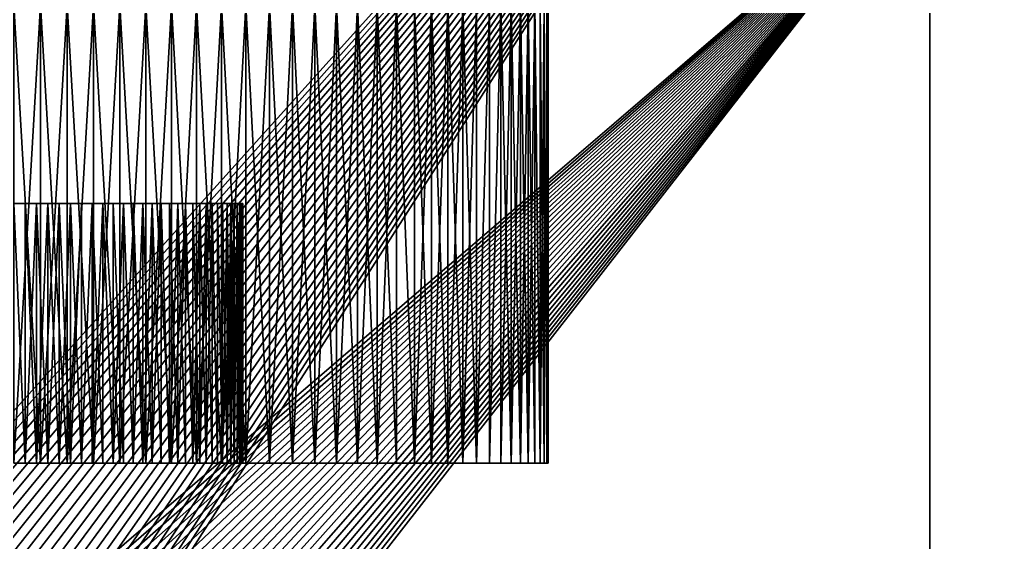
# Model space of a CAD drawing. Header units: millimetres. Extents: x 0 to 520, y -2 to 382.
# Drawn here: x 191.04 to 197.44, y 352.48 to 355.9 of the extents above; entities that cross this region are included whole.
import ezdxf

# ---------------------------------------------------------------- set-up
doc = ezdxf.new("R2010")
doc.units = ezdxf.units.MM

msp = doc.modelspace()

# ---------------------------------------------------------------- linework, layer by layer
at = {"layer": 'BRASS', "color": 52}
for points in [[(509.2, 369.2, 103), (10.8, 369.2, 103), (10.8, 10.8, 103)], [(509.2, 369.2, 103), (10.8, 10.8, 103), (509.2, 10.8, 103)], [(20.5, 359.5, 86), (499.5, 359.5, 86), (184.9589, 344.6495, 86)], [(184.9589, 344.6495, 86), (499.5, 359.5, 86), (185.0411, 344.6495, 86)], [(185.0411, 344.6495, 86), (499.5, 359.5, 86), (185.1233, 344.6454, 86)], [(185.1233, 344.6454, 86), (499.5, 359.5, 86), (185.2052, 344.6372, 86)], [(185.2052, 344.6372, 86), (499.5, 359.5, 86), (185.2865, 344.6249, 86)], [(185.2865, 344.6249, 86), (499.5, 359.5, 86), (185.3672, 344.6086, 86)], [(185.3672, 344.6086, 86), (499.5, 359.5, 86), (185.4469, 344.5883, 86)], [(185.4469, 344.5883, 86), (499.5, 359.5, 86), (185.5255, 344.5641, 86)], [(185.5255, 344.5641, 86), (499.5, 359.5, 86), (334.9589, 344.6495, 86)]]:
    msp.add_3dface(points, dxfattribs=at)
at = {"layer": 'STEEL', "color": 8}
for points in [[(185.0561, 346.7493, 86), (197, 360, 86), (173, 360, 86)], [(185.0561, 346.7493, 86), (185.1681, 346.7437, 86), (197, 360, 86)], [(185.1681, 346.7437, 86), (185.2798, 346.7325, 86), (197, 360, 86)], [(185.2798, 346.7325, 86), (185.3907, 346.7158, 86), (197, 360, 86)], [(185.3907, 346.7158, 86), (185.5007, 346.6936, 86), (197, 360, 86)], [(185.5007, 346.6936, 86), (185.6094, 346.6659, 86), (197, 360, 86)], [(185.6094, 346.6659, 86), (185.7166, 346.6328, 86), (197, 360, 86)], [(185.7166, 346.6328, 86), (185.822, 346.5945, 86), (197, 360, 86)], [(185.822, 346.5945, 86), (185.9254, 346.5509, 86), (197, 360, 86)], [(185.9254, 346.5509, 86), (186.0265, 346.5022, 86), (197, 360, 86)], [(186.0265, 346.5022, 86), (186.125, 346.4486, 86), (197, 360, 86)], [(186.125, 346.4486, 86), (186.2207, 346.3901, 86), (197, 360, 86)], [(186.2207, 346.3901, 86), (186.3134, 346.3269, 86), (197, 360, 86)], [(186.3134, 346.3269, 86), (186.4029, 346.2591, 86), (197, 360, 86)], [(186.4029, 346.2591, 86), (186.4888, 346.187, 86), (197, 360, 86)], [(186.4888, 346.187, 86), (186.571, 346.1107, 86), (197, 360, 86)], [(186.6494, 346.0304, 86), (197, 360, 86), (186.571, 346.1107, 86)], [(186.7236, 345.9463, 86), (197, 360, 86), (186.6494, 346.0304, 86)], [(186.7935, 345.8586, 86), (197, 360, 86), (186.7236, 345.9463, 86)], [(186.859, 345.7675, 86), (197, 360, 86), (186.7935, 345.8586, 86)], [(186.9199, 345.6732, 86), (197, 360, 86), (186.859, 345.7675, 86)], [(186.976, 345.5761, 86), (197, 360, 86), (186.9199, 345.6732, 86)], [(187.0272, 345.4762, 86), (197, 360, 86), (186.976, 345.5761, 86)], [(187.0733, 345.374, 86), (197, 360, 86), (187.0272, 345.4762, 86)], [(187.1143, 345.2695, 86), (197, 360, 86), (187.0733, 345.374, 86)], [(187.15, 345.1632, 86), (197, 360, 86), (187.1143, 345.2695, 86)], [(187.1804, 345.0552, 86), (197, 360, 86), (187.15, 345.1632, 86)], [(187.2054, 344.9458, 86), (197, 360, 86), (187.1804, 345.0552, 86)], [(187.2249, 344.8353, 86), (197, 360, 86), (187.2054, 344.9458, 86)], [(187.2388, 344.724, 86), (197, 360, 86), (187.2249, 344.8353, 86)], [(197, 332, 86), (197, 360, 86), (187.2388, 344.724, 86)], [(197, 357, 83), (197, 360, 86), (197, 332, 86)], [(185.0561, 346.7493, 83), (173, 357, 83), (197, 357, 83)], [(185.1681, 346.7437, 83), (185.0561, 346.7493, 83), (197, 357, 83)], [(185.2798, 346.7325, 83), (185.1681, 346.7437, 83), (197, 357, 83)], [(185.3907, 346.7158, 83), (185.2798, 346.7325, 83), (197, 357, 83)], [(185.5007, 346.6936, 83), (185.3907, 346.7158, 83), (197, 357, 83)], [(185.6094, 346.6659, 83), (185.5007, 346.6936, 83), (197, 357, 83)], [(185.7166, 346.6328, 83), (185.6094, 346.6659, 83), (197, 357, 83)], [(185.822, 346.5945, 83), (185.7166, 346.6328, 83), (197, 357, 83)], [(185.9254, 346.5509, 83), (185.822, 346.5945, 83), (197, 357, 83)], [(186.0265, 346.5022, 83), (185.9254, 346.5509, 83), (197, 357, 83)], [(186.125, 346.4486, 83), (186.0265, 346.5022, 83), (197, 357, 83)], [(186.2207, 346.3901, 83), (186.125, 346.4486, 83), (197, 357, 83)], [(186.3134, 346.3269, 83), (186.2207, 346.3901, 83), (197, 357, 83)], [(186.4029, 346.2591, 83), (186.3134, 346.3269, 83), (197, 357, 83)], [(186.4888, 346.187, 83), (186.4029, 346.2591, 83), (197, 357, 83)], [(186.571, 346.1107, 83), (186.4888, 346.187, 83), (197, 357, 83)], [(197, 357, 83), (186.6494, 346.0304, 83), (186.571, 346.1107, 83)], [(197, 357, 83), (186.7236, 345.9463, 83), (186.6494, 346.0304, 83)], [(197, 357, 83), (186.7935, 345.8586, 83), (186.7236, 345.9463, 83)], [(197, 357, 83), (186.859, 345.7675, 83), (186.7935, 345.8586, 83)], [(197, 357, 83), (186.9199, 345.6732, 83), (186.859, 345.7675, 83)], [(197, 357, 83), (186.976, 345.5761, 83), (186.9199, 345.6732, 83)], [(197, 357, 83), (187.0272, 345.4762, 83), (186.976, 345.5761, 83)], [(197, 357, 83), (187.0733, 345.374, 83), (187.0272, 345.4762, 83)], [(197, 357, 83), (187.1143, 345.2695, 83), (187.0733, 345.374, 83)], [(197, 357, 83), (187.15, 345.1632, 83), (187.1143, 345.2695, 83)], [(197, 357, 83), (187.1804, 345.0552, 83), (187.15, 345.1632, 83)], [(197, 357, 83), (187.2054, 344.9458, 83), (187.1804, 345.0552, 83)], [(197, 357, 83), (187.2249, 344.8353, 83), (187.2054, 344.9458, 83)], [(197, 357, 83), (187.2388, 344.724, 83), (187.2249, 344.8353, 83)], [(197, 357, 83), (187.2472, 344.6122, 83), (187.2388, 344.724, 83)], [(197, 357, 83), (187.25, 344.5, 83), (187.2472, 344.6122, 83)], [(197, 357, 83), (197, 332, 83), (187.25, 344.5, 83)], [(197, 357, 83), (197, 332, 86), (197, 332, 83)], [(191.1745, 353, 72.0044), (191, 353, 72), (191, 356, 72)], [(191.1745, 353, 72.0044), (191, 356, 72), (191.1745, 356, 72.0044)], [(191, 353, 79), (191.1745, 356, 78.9956), (191, 356, 79)], [(191, 353, 79), (191.1745, 353, 78.9956), (191.1745, 356, 78.9956)], [(191.3485, 353, 72.0174), (191.1745, 353, 72.0044), (191.1745, 356, 72.0044)], [(191.3485, 353, 72.0174), (191.1745, 356, 72.0044), (191.3485, 356, 72.0174)], [(191.1745, 353, 78.9956), (191.3485, 353, 78.9826), (191.3485, 356, 78.9826)], [(191.1745, 353, 78.9956), (191.3485, 356, 78.9826), (191.1745, 356, 78.9956)], [(191.5216, 353, 72.0391), (191.3485, 353, 72.0174), (191.3485, 356, 72.0174)], [(191.5216, 353, 72.0391), (191.3485, 356, 72.0174), (191.5216, 356, 72.0391)], [(191.3485, 353, 78.9826), (191.5216, 356, 78.9609), (191.3485, 356, 78.9826)], [(191.3485, 353, 78.9826), (191.5216, 353, 78.9609), (191.5216, 356, 78.9609)], [(191.6935, 353, 72.0694), (191.5216, 353, 72.0391), (191.5216, 356, 72.0391)], [(191.6935, 353, 72.0694), (191.5216, 356, 72.0391), (191.6935, 356, 72.0694)], [(191.5216, 353, 78.9609), (191.6935, 353, 78.9306), (191.6935, 356, 78.9306)], [(191.5216, 353, 78.9609), (191.6935, 356, 78.9306), (191.5216, 356, 78.9609)], [(191.8637, 353, 72.1082), (191.6935, 353, 72.0694), (191.6935, 356, 72.0694)], [(191.8637, 353, 72.1082), (191.6935, 356, 72.0694), (191.8637, 356, 72.1082)], [(191.6935, 353, 78.9306), (191.8637, 353, 78.8918), (191.8637, 356, 78.8918)], [(191.6935, 353, 78.9306), (191.8637, 356, 78.8918), (191.6935, 356, 78.9306)], [(192.0316, 353, 72.1555), (191.8637, 353, 72.1082), (191.8637, 356, 72.1082)], [(192.0316, 353, 72.1555), (191.8637, 356, 72.1082), (192.0316, 356, 72.1555)], [(191.8637, 353, 78.8918), (192.0316, 353, 78.8445), (192.0316, 356, 78.8445)], [(191.8637, 353, 78.8918), (192.0316, 356, 78.8445), (191.8637, 356, 78.8918)], [(192.1971, 353, 72.2111), (192.0316, 353, 72.1555), (192.0316, 356, 72.1555)], [(192.1971, 353, 72.2111), (192.0316, 356, 72.1555), (192.1971, 356, 72.2111)], [(192.0316, 353, 78.8445), (192.1971, 353, 78.7889), (192.1971, 356, 78.7889)], [(192.0316, 353, 78.8445), (192.1971, 356, 78.7889), (192.0316, 356, 78.8445)], [(192.3595, 353, 72.2748), (192.1971, 353, 72.2111), (192.1971, 356, 72.2111)], [(192.3595, 353, 72.2748), (192.1971, 356, 72.2111), (192.3595, 356, 72.2748)], [(192.1971, 353, 78.7889), (192.3595, 353, 78.7252), (192.3595, 356, 78.7252)], [(192.1971, 353, 78.7889), (192.3595, 356, 78.7252), (192.1971, 356, 78.7889)], [(192.5186, 353, 72.3466), (192.3595, 353, 72.2748), (192.3595, 356, 72.2748)], [(192.5186, 353, 72.3466), (192.3595, 356, 72.2748), (192.5186, 356, 72.3466)], [(192.3595, 353, 78.7252), (192.5186, 353, 78.6534), (192.5186, 356, 78.6534)], [(192.3595, 353, 78.7252), (192.5186, 356, 78.6534), (192.3595, 356, 78.7252)], [(192.6739, 353, 72.4262), (192.5186, 353, 72.3466), (192.5186, 356, 72.3466)], [(192.6739, 353, 72.4262), (192.5186, 356, 72.3466), (192.6739, 356, 72.4262)], [(192.5186, 353, 78.6534), (192.6739, 353, 78.5738), (192.6739, 356, 78.5738)], [(192.5186, 353, 78.6534), (192.6739, 356, 78.5738), (192.5186, 356, 78.6534)], [(192.825, 353, 72.5135), (192.6739, 353, 72.4262), (192.6739, 356, 72.4262)], [(192.825, 353, 72.5135), (192.6739, 356, 72.4262), (192.825, 356, 72.5135)], [(192.6739, 353, 78.5738), (192.825, 353, 78.4865), (192.825, 356, 78.4865)], [(192.6739, 353, 78.5738), (192.825, 356, 78.4865), (192.6739, 356, 78.5738)], [(192.9716, 353, 72.6082), (192.825, 356, 72.5135), (192.9716, 356, 72.6082)], [(192.9716, 353, 72.6082), (192.825, 353, 72.5135), (192.825, 356, 72.5135)], [(192.825, 353, 78.4865), (192.9716, 353, 78.3918), (192.9716, 356, 78.3918)], [(192.825, 353, 78.4865), (192.9716, 356, 78.3918), (192.825, 356, 78.4865)], [(193.1133, 353, 72.71), (192.9716, 356, 72.6082), (193.1133, 356, 72.71)], [(193.1133, 353, 72.71), (192.9716, 353, 72.6082), (192.9716, 356, 72.6082)], [(192.9716, 353, 78.3918), (193.1133, 353, 78.29), (193.1133, 356, 78.29)], [(192.9716, 353, 78.3918), (193.1133, 356, 78.29), (192.9716, 356, 78.3918)], [(193.2498, 353, 72.8188), (193.1133, 356, 72.71), (193.2498, 356, 72.8188)], [(193.2498, 353, 72.8188), (193.1133, 353, 72.71), (193.1133, 356, 72.71)], [(193.1133, 353, 78.29), (193.2498, 353, 78.1812), (193.2498, 356, 78.1812)], [(193.1133, 353, 78.29), (193.2498, 356, 78.1812), (193.1133, 356, 78.29)], [(193.3806, 353, 72.9343), (193.2498, 356, 72.8188), (193.3806, 356, 72.9343)], [(193.3806, 353, 72.9343), (193.2498, 353, 72.8188), (193.2498, 356, 72.8188)], [(193.2498, 353, 78.1812), (193.3806, 353, 78.0657), (193.3806, 356, 78.0657)], [(193.2498, 353, 78.1812), (193.3806, 356, 78.0657), (193.2498, 356, 78.1812)], [(193.5055, 353, 73.0562), (193.3806, 356, 72.9343), (193.5055, 356, 73.0562)], [(193.5055, 353, 73.0562), (193.3806, 353, 72.9343), (193.3806, 356, 72.9343)], [(193.3806, 353, 78.0657), (193.5055, 356, 77.9438), (193.3806, 356, 78.0657)], [(193.3806, 353, 78.0657), (193.5055, 353, 77.9438), (193.5055, 356, 77.9438)], [(193.6242, 353, 73.1841), (193.5055, 356, 73.0562), (193.6242, 356, 73.1841)], [(193.6242, 353, 73.1841), (193.5055, 353, 73.0562), (193.5055, 356, 73.0562)], [(193.6242, 353, 77.8159), (193.6242, 356, 77.8159), (193.5055, 356, 77.9438)], [(193.5055, 353, 77.9438), (193.6242, 353, 77.8159), (193.5055, 356, 77.9438)], [(193.7364, 353, 73.3178), (193.6242, 356, 73.1841), (193.7364, 356, 73.3178)], [(193.7364, 353, 73.3178), (193.6242, 353, 73.1841), (193.6242, 356, 73.1841)], [(193.6242, 353, 77.8159), (193.7364, 356, 77.6822), (193.6242, 356, 77.8159)], [(193.6242, 353, 77.8159), (193.7364, 353, 77.6822), (193.7364, 356, 77.6822)], [(193.7364, 353, 73.3178), (193.7364, 356, 73.3178), (193.8418, 356, 73.4569)], [(193.8418, 353, 73.4569), (193.7364, 353, 73.3178), (193.8418, 356, 73.4569)], [(193.8418, 353, 77.5431), (193.8418, 356, 77.5431), (193.7364, 356, 77.6822)], [(193.7364, 353, 77.6822), (193.8418, 353, 77.5431), (193.7364, 356, 77.6822)], [(193.9401, 353, 73.6011), (193.8418, 356, 73.4569), (193.9401, 356, 73.6011)], [(193.9401, 353, 73.6011), (193.8418, 353, 73.4569), (193.8418, 356, 73.4569)], [(193.8418, 353, 77.5431), (193.9401, 356, 77.3989), (193.8418, 356, 77.5431)], [(193.8418, 353, 77.5431), (193.9401, 353, 77.3989), (193.9401, 356, 77.3989)], [(194.0311, 353, 73.75), (193.9401, 356, 73.6011), (194.0311, 356, 73.75)], [(194.0311, 353, 73.75), (193.9401, 353, 73.6011), (193.9401, 356, 73.6011)], [(193.9401, 353, 77.3989), (194.0311, 356, 77.25), (193.9401, 356, 77.3989)], [(193.9401, 353, 77.3989), (194.0311, 353, 77.25), (194.0311, 356, 77.25)], [(194.0311, 353, 73.75), (194.0311, 356, 73.75), (194.1146, 356, 73.9033)], [(194.1146, 353, 73.9033), (194.0311, 353, 73.75), (194.1146, 356, 73.9033)], [(194.0311, 353, 77.25), (194.1146, 356, 77.0967), (194.0311, 356, 77.25)], [(194.0311, 353, 77.25), (194.1146, 353, 77.0967), (194.1146, 356, 77.0967)], [(194.1146, 353, 73.9033), (194.1146, 356, 73.9033), (194.1903, 356, 74.0605)], [(194.1903, 353, 74.0605), (194.1146, 353, 73.9033), (194.1903, 356, 74.0605)], [(194.1146, 353, 77.0967), (194.1903, 356, 76.9395), (194.1146, 356, 77.0967)], [(194.1146, 353, 77.0967), (194.1903, 353, 76.9395), (194.1903, 356, 76.9395)], [(194.2581, 353, 74.2213), (194.1903, 356, 74.0605), (194.2581, 356, 74.2213)], [(194.2581, 353, 74.2213), (194.1903, 353, 74.0605), (194.1903, 356, 74.0605)], [(194.1903, 353, 76.9395), (194.2581, 356, 76.7787), (194.1903, 356, 76.9395)], [(194.1903, 353, 76.9395), (194.2581, 353, 76.7787), (194.2581, 356, 76.7787)], [(194.3177, 353, 74.3853), (194.2581, 353, 74.2213), (194.2581, 356, 74.2213)], [(194.3177, 353, 74.3853), (194.2581, 356, 74.2213), (194.3177, 356, 74.3853)], [(194.2581, 353, 76.7787), (194.3177, 356, 76.6147), (194.2581, 356, 76.7787)], [(194.2581, 353, 76.7787), (194.3177, 353, 76.6147), (194.3177, 356, 76.6147)], [(194.3692, 353, 74.5521), (194.3177, 353, 74.3853), (194.3177, 356, 74.3853)], [(194.3692, 353, 74.5521), (194.3177, 356, 74.3853), (194.3692, 356, 74.5521)], [(194.3177, 353, 76.6147), (194.3692, 356, 76.4479), (194.3177, 356, 76.6147)], [(194.3177, 353, 76.6147), (194.3692, 353, 76.4479), (194.3692, 356, 76.4479)], [(194.4122, 353, 74.7212), (194.3692, 353, 74.5521), (194.3692, 356, 74.5521)], [(194.4122, 353, 74.7212), (194.3692, 356, 74.5521), (194.4122, 356, 74.7212)], [(194.3692, 353, 76.4479), (194.4122, 356, 76.2788), (194.3692, 356, 76.4479)], [(194.3692, 353, 76.4479), (194.4122, 353, 76.2788), (194.4122, 356, 76.2788)], [(194.4468, 353, 74.8922), (194.4122, 353, 74.7212), (194.4122, 356, 74.7212)], [(194.4468, 353, 74.8922), (194.4122, 356, 74.7212), (194.4468, 356, 74.8922)], [(194.4468, 353, 76.1078), (194.4468, 356, 76.1078), (194.4122, 356, 76.2788)], [(194.4122, 353, 76.2788), (194.4468, 353, 76.1078), (194.4122, 356, 76.2788)], [(194.4728, 353, 75.0648), (194.4468, 356, 74.8922), (194.4728, 356, 75.0648)], [(194.4728, 353, 75.0648), (194.4468, 353, 74.8922), (194.4468, 356, 74.8922)], [(194.4468, 353, 76.1078), (194.4728, 356, 75.9352), (194.4468, 356, 76.1078)], [(194.4468, 353, 76.1078), (194.4728, 353, 75.9352), (194.4728, 356, 75.9352)], [(194.4728, 353, 75.0648), (194.4728, 356, 75.0648), (194.4902, 356, 75.2384)], [(194.4902, 353, 75.2384), (194.4728, 353, 75.0648), (194.4902, 356, 75.2384)], [(194.4728, 353, 75.9352), (194.4902, 356, 75.7616), (194.4728, 356, 75.9352)], [(194.4728, 353, 75.9352), (194.4902, 353, 75.7616), (194.4902, 356, 75.7616)], [(194.4902, 353, 75.2384), (194.4902, 356, 75.2384), (194.4989, 356, 75.4127)], [(194.4989, 353, 75.4127), (194.4902, 353, 75.2384), (194.4989, 356, 75.4127)], [(194.4902, 353, 75.7616), (194.4989, 356, 75.5873), (194.4902, 356, 75.7616)], [(194.4902, 353, 75.7616), (194.4989, 353, 75.5873), (194.4989, 356, 75.5873)], [(194.4989, 353, 75.5873), (194.4989, 356, 75.4127), (194.4989, 356, 75.5873)], [(194.4989, 353, 75.5873), (194.4989, 353, 75.4127), (194.4989, 356, 75.4127)], [(190.7764, 354.7, 76.9832), (191.0748, 354.7, 74.0019), (190.8506, 354.7, 76.9925)], [(190.7764, 354.7, 76.9832), (191, 354.7, 74), (191.0748, 354.7, 74.0019)], [(190.8506, 354.7, 76.9925), (191.0748, 354.7, 76.9981), (191, 354.7, 77)], [(190.8506, 354.7, 76.9925), (191.0748, 354.7, 74.0019), (191.1494, 354.7, 74.0075)], [(190.8506, 354.7, 76.9925), (191.1494, 354.7, 74.0075), (191.2236, 354.7, 74.0168)], [(190.8506, 354.7, 76.9925), (191.2236, 354.7, 74.0168), (191.0748, 354.7, 76.9981)], [(191, 353, 74), (191.0748, 353, 74.0019), (191, 354.7, 74)], [(191, 354.7, 74), (191.0748, 353, 74.0019), (191.0748, 354.7, 74.0019)], [(191.0748, 354.7, 76.9981), (191.0748, 353, 76.9981), (191, 354.7, 77)], [(191.0748, 353, 76.9981), (191, 353, 77), (191, 354.7, 77)], [(191.0748, 353, 74.0019), (191.1494, 353, 74.0075), (191.0748, 354.7, 74.0019)], [(191.0748, 354.7, 74.0019), (191.1494, 353, 74.0075), (191.1494, 354.7, 74.0075)], [(191.1494, 354.7, 76.9925), (191.0748, 353, 76.9981), (191.0748, 354.7, 76.9981)], [(191.1494, 353, 76.9925), (191.0748, 353, 76.9981), (191.1494, 354.7, 76.9925)], [(191.0748, 354.7, 76.9981), (191.2236, 354.7, 76.9832), (191.1494, 354.7, 76.9925)], [(191.0748, 354.7, 76.9981), (191.2236, 354.7, 74.0168), (191.3701, 354.7, 74.0464)], [(191.0748, 354.7, 76.9981), (191.3701, 354.7, 74.0464), (191.2236, 354.7, 76.9832)], [(191.1494, 353, 74.0075), (191.2236, 353, 74.0168), (191.1494, 354.7, 74.0075)], [(191.1494, 354.7, 74.0075), (191.2236, 353, 74.0168), (191.2236, 354.7, 74.0168)], [(191.2236, 353, 76.9832), (191.1494, 353, 76.9925), (191.2236, 354.7, 76.9832)], [(191.2236, 354.7, 76.9832), (191.1494, 353, 76.9925), (191.1494, 354.7, 76.9925)], [(191.2236, 353, 74.0168), (191.2972, 353, 74.0297), (191.2236, 354.7, 74.0168)], [(191.2236, 354.7, 74.0168), (191.2972, 353, 74.0297), (191.2972, 354.7, 74.0297)], [(191.2972, 353, 76.9703), (191.2236, 353, 76.9832), (191.2972, 354.7, 76.9703)], [(191.2972, 354.7, 76.9703), (191.2236, 353, 76.9832), (191.2236, 354.7, 76.9832)], [(191.2236, 354.7, 74.0168), (191.2972, 354.7, 74.0297), (191.3701, 354.7, 74.0464)], [(191.2236, 354.7, 76.9832), (191.4421, 354.7, 76.9334), (191.2972, 354.7, 76.9703)], [(191.2236, 354.7, 76.9832), (191.3701, 354.7, 74.0464), (191.5827, 354.7, 74.1178)], [(191.2236, 354.7, 76.9832), (191.5827, 354.7, 74.1178), (191.4421, 354.7, 76.9334)], [(191.2972, 353, 74.0297), (191.3701, 353, 74.0464), (191.2972, 354.7, 74.0297)], [(191.2972, 354.7, 74.0297), (191.3701, 353, 74.0464), (191.3701, 354.7, 74.0464)], [(191.3701, 353, 76.9536), (191.2972, 353, 76.9703), (191.3701, 354.7, 76.9536)], [(191.3701, 354.7, 76.9536), (191.2972, 353, 76.9703), (191.2972, 354.7, 76.9703)], [(191.2972, 354.7, 76.9703), (191.4421, 354.7, 76.9334), (191.3701, 354.7, 76.9536)], [(191.3701, 353, 74.0464), (191.4421, 353, 74.0666), (191.3701, 354.7, 74.0464)], [(191.3701, 354.7, 74.0464), (191.4421, 353, 74.0666), (191.4421, 354.7, 74.0666)], [(191.4421, 353, 76.9334), (191.3701, 353, 76.9536), (191.4421, 354.7, 76.9334)], [(191.4421, 354.7, 76.9334), (191.3701, 353, 76.9536), (191.3701, 354.7, 76.9536)], [(191.3701, 354.7, 74.0464), (191.4421, 354.7, 74.0666), (191.513, 354.7, 74.0905)], [(191.3701, 354.7, 74.0464), (191.513, 354.7, 74.0905), (191.5827, 354.7, 74.1178)], [(191.4421, 354.7, 74.0666), (191.4421, 353, 74.0666), (191.513, 354.7, 74.0905)], [(191.4421, 353, 74.0666), (191.513, 353, 74.0905), (191.513, 354.7, 74.0905)], [(191.513, 353, 76.9095), (191.4421, 353, 76.9334), (191.513, 354.7, 76.9095)], [(191.513, 354.7, 76.9095), (191.4421, 353, 76.9334), (191.4421, 354.7, 76.9334)], [(191.4421, 354.7, 76.9334), (191.6508, 354.7, 74.1485), (191.6508, 354.7, 76.8515)], [(191.4421, 354.7, 76.9334), (191.5827, 354.7, 74.1178), (191.6508, 354.7, 74.1485)], [(191.4421, 354.7, 76.9334), (191.6508, 354.7, 76.8515), (191.513, 354.7, 76.9095)], [(191.513, 353, 74.0905), (191.5827, 353, 74.1178), (191.513, 354.7, 74.0905)], [(191.513, 354.7, 74.0905), (191.5827, 353, 74.1178), (191.5827, 354.7, 74.1178)], [(191.5827, 353, 76.8822), (191.513, 353, 76.9095), (191.5827, 354.7, 76.8822)], [(191.5827, 354.7, 76.8822), (191.513, 353, 76.9095), (191.513, 354.7, 76.9095)], [(191.513, 354.7, 76.9095), (191.6508, 354.7, 76.8515), (191.5827, 354.7, 76.8822)], [(191.5827, 353, 74.1178), (191.6508, 353, 74.1485), (191.5827, 354.7, 74.1178)], [(191.5827, 354.7, 74.1178), (191.6508, 353, 74.1485), (191.6508, 354.7, 74.1485)], [(191.6508, 354.7, 76.8515), (191.6508, 353, 76.8515), (191.5827, 354.7, 76.8822)], [(191.6508, 353, 76.8515), (191.5827, 353, 76.8822), (191.5827, 354.7, 76.8822)], [(191.6508, 353, 74.1485), (191.7174, 353, 74.1827), (191.6508, 354.7, 74.1485)], [(191.6508, 354.7, 74.1485), (191.7174, 353, 74.1827), (191.7174, 354.7, 74.1827)], [(191.7174, 353, 76.8173), (191.6508, 353, 76.8515), (191.7174, 354.7, 76.8173)], [(191.7174, 354.7, 76.8173), (191.6508, 353, 76.8515), (191.6508, 354.7, 76.8515)], [(191.6508, 354.7, 74.1485), (191.7174, 354.7, 74.1827), (191.7822, 354.7, 74.2201)], [(191.6508, 354.7, 76.8515), (191.6508, 354.7, 74.1485), (191.7822, 354.7, 74.2201)], [(191.6508, 354.7, 76.8515), (192.0203, 354.7, 74.4004), (191.845, 354.7, 76.7394)], [(191.6508, 354.7, 76.8515), (191.7822, 354.7, 74.2201), (191.845, 354.7, 74.2606)], [(191.6508, 354.7, 76.8515), (191.845, 354.7, 74.2606), (191.9057, 354.7, 74.3043)], [(191.6508, 354.7, 76.8515), (191.9057, 354.7, 74.3043), (191.9642, 354.7, 74.3509)], [(191.6508, 354.7, 76.8515), (191.9642, 354.7, 74.3509), (192.0203, 354.7, 74.4004)], [(191.6508, 354.7, 76.8515), (191.845, 354.7, 76.7394), (191.7174, 354.7, 76.8173)], [(191.7174, 353, 74.1827), (191.7822, 353, 74.2201), (191.7174, 354.7, 74.1827)], [(191.7174, 354.7, 74.1827), (191.7822, 353, 74.2201), (191.7822, 354.7, 74.2201)], [(191.7822, 354.7, 76.7799), (191.7822, 353, 76.7799), (191.7174, 354.7, 76.8173)], [(191.7822, 353, 76.7799), (191.7174, 353, 76.8173), (191.7174, 354.7, 76.8173)], [(191.7174, 354.7, 76.8173), (191.845, 354.7, 76.7394), (191.7822, 354.7, 76.7799)], [(191.7822, 354.7, 74.2201), (191.845, 353, 74.2606), (191.845, 354.7, 74.2606)], [(191.7822, 353, 74.2201), (191.845, 353, 74.2606), (191.7822, 354.7, 74.2201)], [(191.845, 353, 76.7394), (191.7822, 353, 76.7799), (191.845, 354.7, 76.7394)], [(191.845, 354.7, 76.7394), (191.7822, 353, 76.7799), (191.7822, 354.7, 76.7799)], [(191.845, 354.7, 74.2606), (191.9057, 353, 74.3043), (191.9057, 354.7, 74.3043)], [(191.845, 353, 74.2606), (191.9057, 353, 74.3043), (191.845, 354.7, 74.2606)], [(191.9057, 354.7, 76.6957), (191.845, 353, 76.7394), (191.845, 354.7, 76.7394)], [(191.9057, 353, 76.6957), (191.845, 353, 76.7394), (191.9057, 354.7, 76.6957)], [(191.845, 354.7, 76.7394), (192.4884, 354.7, 75.3135), (191.9057, 354.7, 76.6957)], [(191.845, 354.7, 76.7394), (192.1247, 354.7, 74.5075), (192.2179, 354.7, 74.6244)], [(191.845, 354.7, 76.7394), (192.2179, 354.7, 74.6244), (192.3348, 354.7, 74.8157)], [(191.845, 354.7, 76.7394), (192.3348, 354.7, 74.8157), (192.4219, 354.7, 75.0223)], [(191.845, 354.7, 76.7394), (192.4219, 354.7, 75.0223), (192.4884, 354.7, 75.3135)], [(191.845, 354.7, 76.7394), (192.0203, 354.7, 74.4004), (192.0738, 354.7, 74.4526)], [(191.845, 354.7, 76.7394), (192.0738, 354.7, 74.4526), (192.1247, 354.7, 74.5075)], [(191.9057, 354.7, 74.3043), (191.9057, 353, 74.3043), (191.9642, 354.7, 74.3509)], [(191.9057, 353, 74.3043), (191.9642, 353, 74.3509), (191.9642, 354.7, 74.3509)], [(191.9642, 354.7, 76.6491), (191.9642, 353, 76.6491), (191.9057, 354.7, 76.6957)], [(191.9642, 353, 76.6491), (191.9057, 353, 76.6957), (191.9057, 354.7, 76.6957)], [(191.9057, 354.7, 76.6957), (192.0203, 354.7, 76.5996), (191.9642, 354.7, 76.6491)], [(191.9057, 354.7, 76.6957), (192.4995, 354.7, 75.5374), (192.0203, 354.7, 76.5996)], [(191.9057, 354.7, 76.6957), (192.4884, 354.7, 75.3135), (192.4958, 354.7, 75.3879)], [(191.9057, 354.7, 76.6957), (192.4958, 354.7, 75.3879), (192.4995, 354.7, 75.5374)], [(191.9642, 354.7, 74.3509), (192.0203, 353, 74.4004), (192.0203, 354.7, 74.4004)], [(191.9642, 353, 74.3509), (192.0203, 353, 74.4004), (191.9642, 354.7, 74.3509)], [(192.0203, 354.7, 76.5996), (192.0203, 353, 76.5996), (191.9642, 354.7, 76.6491)], [(192.0203, 353, 76.5996), (191.9642, 353, 76.6491), (191.9642, 354.7, 76.6491)], [(192.0203, 354.7, 74.4004), (192.0738, 353, 74.4526), (192.0738, 354.7, 74.4526)], [(192.0203, 353, 74.4004), (192.0738, 353, 74.4526), (192.0203, 354.7, 74.4004)], [(192.0738, 354.7, 76.5474), (192.0203, 353, 76.5996), (192.0203, 354.7, 76.5996)], [(192.0738, 353, 76.5474), (192.0203, 353, 76.5996), (192.0738, 354.7, 76.5474)], [(192.0203, 354.7, 76.5996), (192.1727, 354.7, 76.4352), (192.0738, 354.7, 76.5474)], [(192.0203, 354.7, 76.5996), (192.4995, 354.7, 75.5374), (192.1727, 354.7, 76.4352)], [(192.0738, 354.7, 74.4526), (192.1247, 353, 74.5075), (192.1247, 354.7, 74.5075)], [(192.0738, 353, 74.4526), (192.1247, 353, 74.5075), (192.0738, 354.7, 74.4526)], [(192.1247, 354.7, 76.4925), (192.0738, 353, 76.5474), (192.0738, 354.7, 76.5474)], [(192.1247, 353, 76.4925), (192.0738, 353, 76.5474), (192.1247, 354.7, 76.4925)], [(192.0738, 354.7, 76.5474), (192.1727, 354.7, 76.4352), (192.1247, 354.7, 76.4925)], [(192.1247, 354.7, 74.5075), (192.1727, 353, 74.5648), (192.1727, 354.7, 74.5648)], [(192.1247, 353, 74.5075), (192.1727, 353, 74.5648), (192.1247, 354.7, 74.5075)], [(192.1727, 354.7, 76.4352), (192.1727, 353, 76.4352), (192.1247, 354.7, 76.4925)], [(192.1727, 353, 76.4352), (192.1247, 353, 76.4925), (192.1247, 354.7, 76.4925)], [(192.2179, 354.7, 74.6244), (192.1247, 354.7, 74.5075), (192.1727, 354.7, 74.5648)], [(192.1727, 354.7, 74.5648), (192.1727, 353, 74.5648), (192.2179, 354.7, 74.6244)], [(192.1727, 353, 74.5648), (192.2179, 353, 74.6244), (192.2179, 354.7, 74.6244)], [(192.2179, 354.7, 76.3756), (192.2179, 353, 76.3756), (192.1727, 354.7, 76.4352)], [(192.2179, 353, 76.3756), (192.1727, 353, 76.4352), (192.1727, 354.7, 76.4352)], [(192.1727, 354.7, 76.4352), (192.4995, 354.7, 75.5374), (192.4884, 354.7, 75.6865)], [(192.1727, 354.7, 76.4352), (192.4219, 354.7, 75.9777), (192.2179, 354.7, 76.3756)], [(192.1727, 354.7, 76.4352), (192.4884, 354.7, 75.6865), (192.4219, 354.7, 75.9777)], [(192.2179, 354.7, 74.6244), (192.26, 353, 74.6862), (192.26, 354.7, 74.6862)], [(192.2179, 353, 74.6244), (192.26, 353, 74.6862), (192.2179, 354.7, 74.6244)], [(192.26, 354.7, 76.3138), (192.2179, 353, 76.3756), (192.2179, 354.7, 76.3756)], [(192.26, 353, 76.3138), (192.2179, 353, 76.3756), (192.26, 354.7, 76.3138)], [(192.3348, 354.7, 74.8157), (192.2179, 354.7, 74.6244), (192.26, 354.7, 74.6862)], [(192.2179, 354.7, 76.3756), (192.4219, 354.7, 75.9777), (192.26, 354.7, 76.3138)], [(192.26, 354.7, 74.6862), (192.299, 353, 74.75), (192.299, 354.7, 74.75)], [(192.26, 353, 74.6862), (192.299, 353, 74.75), (192.26, 354.7, 74.6862)], [(192.299, 354.7, 76.25), (192.26, 353, 76.3138), (192.26, 354.7, 76.3138)], [(192.299, 353, 76.25), (192.26, 353, 76.3138), (192.299, 354.7, 76.25)], [(192.3348, 354.7, 74.8157), (192.26, 354.7, 74.6862), (192.299, 354.7, 74.75)], [(192.26, 354.7, 76.3138), (192.3673, 354.7, 76.1169), (192.3348, 354.7, 76.1843)], [(192.26, 354.7, 76.3138), (192.3348, 354.7, 76.1843), (192.299, 354.7, 76.25)], [(192.26, 354.7, 76.3138), (192.4219, 354.7, 75.9777), (192.3673, 354.7, 76.1169)], [(192.299, 354.7, 74.75), (192.3348, 353, 74.8157), (192.3348, 354.7, 74.8157)], [(192.299, 353, 74.75), (192.3348, 353, 74.8157), (192.299, 354.7, 74.75)], [(192.3348, 354.7, 76.1843), (192.3348, 353, 76.1843), (192.299, 354.7, 76.25)], [(192.3348, 353, 76.1843), (192.299, 353, 76.25), (192.299, 354.7, 76.25)], [(192.3348, 354.7, 74.8157), (192.3673, 353, 74.8831), (192.3673, 354.7, 74.8831)], [(192.3348, 353, 74.8157), (192.3673, 353, 74.8831), (192.3348, 354.7, 74.8157)], [(192.3673, 354.7, 76.1169), (192.3673, 353, 76.1169), (192.3348, 354.7, 76.1843)], [(192.3673, 353, 76.1169), (192.3348, 353, 76.1843), (192.3348, 354.7, 76.1843)], [(192.3963, 354.7, 74.952), (192.3348, 354.7, 74.8157), (192.3673, 354.7, 74.8831)], [(192.4219, 354.7, 75.0223), (192.3348, 354.7, 74.8157), (192.3963, 354.7, 74.952)], [(192.3673, 354.7, 74.8831), (192.3963, 353, 74.952), (192.3963, 354.7, 74.952)], [(192.3673, 353, 74.8831), (192.3963, 353, 74.952), (192.3673, 354.7, 74.8831)], [(192.3963, 354.7, 76.048), (192.3673, 353, 76.1169), (192.3673, 354.7, 76.1169)], [(192.3963, 353, 76.048), (192.3673, 353, 76.1169), (192.3963, 354.7, 76.048)], [(192.3673, 354.7, 76.1169), (192.4219, 354.7, 75.9777), (192.3963, 354.7, 76.048)], [(192.3963, 354.7, 74.952), (192.3963, 353, 74.952), (192.4219, 354.7, 75.0223)], [(192.3963, 353, 74.952), (192.4219, 353, 75.0223), (192.4219, 354.7, 75.0223)], [(192.4219, 354.7, 75.9777), (192.4219, 353, 75.9777), (192.3963, 354.7, 76.048)], [(192.4219, 353, 75.9777), (192.3963, 353, 76.048), (192.3963, 354.7, 76.048)], [(192.4219, 353, 75.0223), (192.4439, 353, 75.0937), (192.4219, 354.7, 75.0223)], [(192.4219, 354.7, 75.0223), (192.4439, 353, 75.0937), (192.4439, 354.7, 75.0937)], [(192.4439, 354.7, 75.9063), (192.4219, 353, 75.9777), (192.4219, 354.7, 75.9777)], [(192.4439, 353, 75.9063), (192.4219, 353, 75.9777), (192.4439, 354.7, 75.9063)], [(192.4884, 354.7, 75.3135), (192.4219, 354.7, 75.0223), (192.4439, 354.7, 75.0937)], [(192.4219, 354.7, 75.9777), (192.4884, 354.7, 75.6865), (192.4772, 354.7, 75.7605)], [(192.4219, 354.7, 75.9777), (192.4772, 354.7, 75.7605), (192.4624, 354.7, 75.8338)], [(192.4219, 354.7, 75.9777), (192.4624, 354.7, 75.8338), (192.4439, 354.7, 75.9063)], [(192.4439, 354.7, 75.0937), (192.4439, 353, 75.0937), (192.4624, 354.7, 75.1662)], [(192.4439, 353, 75.0937), (192.4624, 353, 75.1662), (192.4624, 354.7, 75.1662)], [(192.4624, 354.7, 75.8338), (192.4439, 353, 75.9063), (192.4439, 354.7, 75.9063)], [(192.4624, 353, 75.8338), (192.4439, 353, 75.9063), (192.4624, 354.7, 75.8338)], [(192.4772, 354.7, 75.2395), (192.4439, 354.7, 75.0937), (192.4624, 354.7, 75.1662)], [(192.4884, 354.7, 75.3135), (192.4439, 354.7, 75.0937), (192.4772, 354.7, 75.2395)], [(192.4624, 353, 75.1662), (192.4772, 353, 75.2395), (192.4624, 354.7, 75.1662)], [(192.4624, 354.7, 75.1662), (192.4772, 353, 75.2395), (192.4772, 354.7, 75.2395)], [(192.4772, 354.7, 75.7605), (192.4624, 353, 75.8338), (192.4624, 354.7, 75.8338)], [(192.4772, 353, 75.7605), (192.4624, 353, 75.8338), (192.4772, 354.7, 75.7605)], [(192.4772, 354.7, 75.2395), (192.4884, 353, 75.3135), (192.4884, 354.7, 75.3135)], [(192.4772, 353, 75.2395), (192.4884, 353, 75.3135), (192.4772, 354.7, 75.2395)], [(192.4884, 354.7, 75.6865), (192.4772, 353, 75.7605), (192.4772, 354.7, 75.7605)], [(192.4884, 353, 75.6865), (192.4772, 353, 75.7605), (192.4884, 354.7, 75.6865)], [(192.4884, 354.7, 75.3135), (192.4958, 353, 75.3879), (192.4958, 354.7, 75.3879)], [(192.4884, 353, 75.3135), (192.4958, 353, 75.3879), (192.4884, 354.7, 75.3135)], [(192.4958, 354.7, 75.6121), (192.4884, 353, 75.6865), (192.4884, 354.7, 75.6865)], [(192.4958, 353, 75.6121), (192.4884, 353, 75.6865), (192.4958, 354.7, 75.6121)], [(192.4884, 354.7, 75.6865), (192.4995, 354.7, 75.5374), (192.4958, 354.7, 75.6121)], [(192.4958, 354.7, 75.3879), (192.4995, 353, 75.4626), (192.4995, 354.7, 75.4626)], [(192.4958, 353, 75.3879), (192.4995, 353, 75.4626), (192.4958, 354.7, 75.3879)], [(192.4995, 354.7, 75.5374), (192.4958, 353, 75.6121), (192.4958, 354.7, 75.6121)], [(192.4995, 353, 75.5374), (192.4958, 353, 75.6121), (192.4995, 354.7, 75.5374)], [(192.4995, 354.7, 75.5374), (192.4958, 354.7, 75.3879), (192.4995, 354.7, 75.4626)], [(192.4995, 354.7, 75.4626), (192.4995, 353, 75.5374), (192.4995, 354.7, 75.5374)], [(192.4995, 353, 75.4626), (192.4995, 353, 75.5374), (192.4995, 354.7, 75.4626)], [(191, 353, 74), (191.1745, 353, 72.0044), (191.0748, 353, 74.0019)], [(191, 353, 74), (191, 353, 72), (191.1745, 353, 72.0044)], [(191, 353, 79), (191, 353, 77), (191.0748, 353, 76.9981)], [(191, 353, 79), (191.0748, 353, 76.9981), (191.1745, 353, 78.9956)], [(191.0748, 353, 74.0019), (191.3485, 353, 72.0174), (191.1494, 353, 74.0075)], [(191.0748, 353, 74.0019), (191.1745, 353, 72.0044), (191.3485, 353, 72.0174)], [(191.1745, 353, 78.9956), (191.0748, 353, 76.9981), (191.1494, 353, 76.9925)], [(191.1494, 353, 74.0075), (191.3485, 353, 72.0174), (191.5216, 353, 72.0391)], [(191.1494, 353, 74.0075), (191.5216, 353, 72.0391), (191.2236, 353, 74.0168)], [(191.5216, 353, 78.9609), (191.1494, 353, 76.9925), (191.2236, 353, 76.9832)], [(191.3485, 353, 78.9826), (191.1494, 353, 76.9925), (191.5216, 353, 78.9609)], [(191.1745, 353, 78.9956), (191.1494, 353, 76.9925), (191.3485, 353, 78.9826)], [(191.2236, 353, 74.0168), (191.5216, 353, 72.0391), (191.6935, 353, 72.0694)], [(191.2236, 353, 74.0168), (191.6935, 353, 72.0694), (191.2972, 353, 74.0297)], [(191.5216, 353, 78.9609), (191.2236, 353, 76.9832), (191.2972, 353, 76.9703)], [(191.2972, 353, 74.0297), (191.8637, 353, 72.1082), (191.3701, 353, 74.0464)], [(191.2972, 353, 74.0297), (191.6935, 353, 72.0694), (191.8637, 353, 72.1082)], [(191.6935, 353, 78.9306), (191.2972, 353, 76.9703), (191.3701, 353, 76.9536)], [(191.5216, 353, 78.9609), (191.2972, 353, 76.9703), (191.6935, 353, 78.9306)], [(191.3701, 353, 74.0464), (191.8637, 353, 72.1082), (192.0316, 353, 72.1555)], [(191.3701, 353, 74.0464), (192.0316, 353, 72.1555), (191.4421, 353, 74.0666)], [(192.0316, 353, 78.8445), (191.3701, 353, 76.9536), (191.4421, 353, 76.9334)], [(191.8637, 353, 78.8918), (191.3701, 353, 76.9536), (192.0316, 353, 78.8445)], [(191.6935, 353, 78.9306), (191.3701, 353, 76.9536), (191.8637, 353, 78.8918)], [(191.4421, 353, 74.0666), (192.0316, 353, 72.1555), (192.1971, 353, 72.2111)], [(191.4421, 353, 74.0666), (192.1971, 353, 72.2111), (191.513, 353, 74.0905)], [(192.0316, 353, 78.8445), (191.4421, 353, 76.9334), (191.513, 353, 76.9095)], [(191.513, 353, 74.0905), (192.1971, 353, 72.2111), (192.3595, 353, 72.2748)], [(191.513, 353, 74.0905), (192.3595, 353, 72.2748), (191.5827, 353, 74.1178)], [(192.1971, 353, 78.7889), (191.513, 353, 76.9095), (191.5827, 353, 76.8822)], [(192.0316, 353, 78.8445), (191.513, 353, 76.9095), (192.1971, 353, 78.7889)], [(191.5827, 353, 74.1178), (192.3595, 353, 72.2748), (192.5186, 353, 72.3466)], [(191.5827, 353, 74.1178), (192.5186, 353, 72.3466), (191.6508, 353, 74.1485)], [(192.3595, 353, 78.7252), (191.5827, 353, 76.8822), (191.6508, 353, 76.8515)], [(192.1971, 353, 78.7889), (191.5827, 353, 76.8822), (192.3595, 353, 78.7252)], [(191.6508, 353, 74.1485), (192.6739, 353, 72.4262), (191.7174, 353, 74.1827)], [(191.6508, 353, 74.1485), (192.5186, 353, 72.3466), (192.6739, 353, 72.4262)], [(192.5186, 353, 78.6534), (191.6508, 353, 76.8515), (191.7174, 353, 76.8173)], [(192.3595, 353, 78.7252), (191.6508, 353, 76.8515), (192.5186, 353, 78.6534)], [(191.7174, 353, 74.1827), (192.825, 353, 72.5135), (191.7822, 353, 74.2201)], [(191.7174, 353, 74.1827), (192.6739, 353, 72.4262), (192.825, 353, 72.5135)], [(192.6739, 353, 78.5738), (191.7174, 353, 76.8173), (191.7822, 353, 76.7799)], [(192.5186, 353, 78.6534), (191.7174, 353, 76.8173), (192.6739, 353, 78.5738)], [(191.7822, 353, 74.2201), (192.9716, 353, 72.6082), (191.845, 353, 74.2606)], [(191.7822, 353, 74.2201), (192.825, 353, 72.5135), (192.9716, 353, 72.6082)], [(192.825, 353, 78.4865), (191.7822, 353, 76.7799), (191.845, 353, 76.7394)], [(192.6739, 353, 78.5738), (191.7822, 353, 76.7799), (192.825, 353, 78.4865)], [(191.845, 353, 74.2606), (193.1133, 353, 72.71), (191.9057, 353, 74.3043)], [(191.845, 353, 74.2606), (192.9716, 353, 72.6082), (193.1133, 353, 72.71)], [(193.1133, 353, 78.29), (191.845, 353, 76.7394), (191.9057, 353, 76.6957)], [(192.9716, 353, 78.3918), (191.845, 353, 76.7394), (193.1133, 353, 78.29)], [(192.825, 353, 78.4865), (191.845, 353, 76.7394), (192.9716, 353, 78.3918)], [(191.9057, 353, 74.3043), (193.2498, 353, 72.8188), (191.9642, 353, 74.3509)], [(191.9057, 353, 74.3043), (193.1133, 353, 72.71), (193.2498, 353, 72.8188)], [(193.1133, 353, 78.29), (191.9057, 353, 76.6957), (191.9642, 353, 76.6491)], [(191.9642, 353, 74.3509), (193.3806, 353, 72.9343), (192.0203, 353, 74.4004)], [(191.9642, 353, 74.3509), (193.2498, 353, 72.8188), (193.3806, 353, 72.9343)], [(193.3806, 353, 78.0657), (191.9642, 353, 76.6491), (192.0203, 353, 76.5996)], [(193.2498, 353, 78.1812), (191.9642, 353, 76.6491), (193.3806, 353, 78.0657)], [(193.1133, 353, 78.29), (191.9642, 353, 76.6491), (193.2498, 353, 78.1812)], [(192.0203, 353, 74.4004), (193.5055, 353, 73.0562), (192.0738, 353, 74.4526)], [(192.0203, 353, 74.4004), (193.3806, 353, 72.9343), (193.5055, 353, 73.0562)], [(192.0203, 353, 76.5996), (192.0738, 353, 76.5474), (193.5055, 353, 77.9438)], [(193.3806, 353, 78.0657), (192.0203, 353, 76.5996), (193.5055, 353, 77.9438)], [(192.0738, 353, 74.4526), (193.5055, 353, 73.0562), (193.6242, 353, 73.1841)], [(192.1247, 353, 74.5075), (192.0738, 353, 74.4526), (193.6242, 353, 73.1841)], [(192.0738, 353, 76.5474), (193.6242, 353, 77.8159), (193.5055, 353, 77.9438)], [(192.0738, 353, 76.5474), (192.1247, 353, 76.4925), (193.6242, 353, 77.8159)], [(192.1727, 353, 74.5648), (192.1247, 353, 74.5075), (193.6242, 353, 73.1841)], [(192.1247, 353, 76.4925), (193.7364, 353, 77.6822), (193.6242, 353, 77.8159)], [(192.1247, 353, 76.4925), (192.1727, 353, 76.4352), (193.7364, 353, 77.6822)], [(192.1727, 353, 74.5648), (193.6242, 353, 73.1841), (193.7364, 353, 73.3178)], [(192.1727, 353, 74.5648), (193.7364, 353, 73.3178), (193.8418, 353, 73.4569)], [(192.2179, 353, 74.6244), (192.1727, 353, 74.5648), (193.8418, 353, 73.4569)], [(192.1727, 353, 76.4352), (193.8418, 353, 77.5431), (193.7364, 353, 77.6822)], [(192.1727, 353, 76.4352), (192.2179, 353, 76.3756), (193.8418, 353, 77.5431)], [(192.26, 353, 74.6862), (192.2179, 353, 74.6244), (193.8418, 353, 73.4569)], [(192.2179, 353, 76.3756), (193.9401, 353, 77.3989), (193.8418, 353, 77.5431)], [(192.2179, 353, 76.3756), (192.26, 353, 76.3138), (193.9401, 353, 77.3989)], [(192.26, 353, 74.6862), (193.8418, 353, 73.4569), (193.9401, 353, 73.6011)], [(192.26, 353, 74.6862), (193.9401, 353, 73.6011), (194.0311, 353, 73.75)], [(192.299, 353, 74.75), (192.26, 353, 74.6862), (194.0311, 353, 73.75)], [(192.26, 353, 76.3138), (194.0311, 353, 77.25), (193.9401, 353, 77.3989)], [(192.26, 353, 76.3138), (192.299, 353, 76.25), (194.0311, 353, 77.25)], [(192.3348, 353, 74.8157), (192.299, 353, 74.75), (194.0311, 353, 73.75)], [(192.299, 353, 76.25), (194.1146, 353, 77.0967), (194.0311, 353, 77.25)], [(192.299, 353, 76.25), (192.3348, 353, 76.1843), (194.1146, 353, 77.0967)], [(192.3348, 353, 74.8157), (194.0311, 353, 73.75), (194.1146, 353, 73.9033)], [(192.3348, 353, 74.8157), (194.1146, 353, 73.9033), (194.1903, 353, 74.0605)], [(192.3673, 353, 74.8831), (192.3348, 353, 74.8157), (194.1903, 353, 74.0605)], [(192.3348, 353, 76.1843), (194.1903, 353, 76.9395), (194.1146, 353, 77.0967)], [(192.3348, 353, 76.1843), (192.3673, 353, 76.1169), (194.1903, 353, 76.9395)], [(192.3673, 353, 74.8831), (194.1903, 353, 74.0605), (194.2581, 353, 74.2213)], [(192.3963, 353, 74.952), (192.3673, 353, 74.8831), (194.2581, 353, 74.2213)], [(192.3673, 353, 76.1169), (194.2581, 353, 76.7787), (194.1903, 353, 76.9395)], [(192.3673, 353, 76.1169), (192.3963, 353, 76.048), (194.2581, 353, 76.7787)], [(192.3963, 353, 74.952), (194.2581, 353, 74.2213), (194.3177, 353, 74.3853)], [(192.4219, 353, 75.0223), (192.3963, 353, 74.952), (194.3177, 353, 74.3853)], [(192.3963, 353, 76.048), (194.3177, 353, 76.6147), (194.2581, 353, 76.7787)], [(192.3963, 353, 76.048), (192.4219, 353, 75.9777), (194.3177, 353, 76.6147)], [(192.4439, 353, 75.0937), (192.4219, 353, 75.0223), (194.3177, 353, 74.3853)], [(192.4219, 353, 75.9777), (194.3692, 353, 76.4479), (194.3177, 353, 76.6147)], [(192.4219, 353, 75.9777), (192.4439, 353, 75.9063), (194.3692, 353, 76.4479)], [(192.4439, 353, 75.0937), (194.3177, 353, 74.3853), (194.3692, 353, 74.5521)], [(192.4624, 353, 75.1662), (192.4439, 353, 75.0937), (194.3692, 353, 74.5521)], [(192.4439, 353, 75.9063), (192.4624, 353, 75.8338), (194.4122, 353, 76.2788)], [(192.4439, 353, 75.9063), (194.4122, 353, 76.2788), (194.3692, 353, 76.4479)], [(192.4624, 353, 75.1662), (194.3692, 353, 74.5521), (194.4122, 353, 74.7212)], [(192.4624, 353, 75.1662), (194.4122, 353, 74.7212), (194.4468, 353, 74.8922)], [(192.4772, 353, 75.2395), (192.4624, 353, 75.1662), (194.4468, 353, 74.8922)], [(192.4624, 353, 75.8338), (192.4772, 353, 75.7605), (194.4468, 353, 76.1078)], [(192.4624, 353, 75.8338), (194.4468, 353, 76.1078), (194.4122, 353, 76.2788)], [(192.4884, 353, 75.3135), (192.4772, 353, 75.2395), (194.4468, 353, 74.8922)], [(192.4772, 353, 75.7605), (192.4884, 353, 75.6865), (194.4728, 353, 75.9352)], [(192.4772, 353, 75.7605), (194.4728, 353, 75.9352), (194.4468, 353, 76.1078)], [(192.4884, 353, 75.3135), (194.4468, 353, 74.8922), (194.4728, 353, 75.0648)], [(192.4958, 353, 75.3879), (192.4884, 353, 75.3135), (194.4728, 353, 75.0648)], [(192.4884, 353, 75.6865), (192.4958, 353, 75.6121), (194.4902, 353, 75.7616)], [(192.4884, 353, 75.6865), (194.4902, 353, 75.7616), (194.4728, 353, 75.9352)], [(192.4958, 353, 75.3879), (194.4728, 353, 75.0648), (194.4902, 353, 75.2384)], [(192.4995, 353, 75.4626), (192.4958, 353, 75.3879), (194.4902, 353, 75.2384)], [(192.4958, 353, 75.6121), (192.4995, 353, 75.5374), (194.4989, 353, 75.5873)], [(192.4958, 353, 75.6121), (194.4989, 353, 75.5873), (194.4902, 353, 75.7616)], [(192.4995, 353, 75.4626), (194.4902, 353, 75.2384), (194.4989, 353, 75.4127)], [(192.4995, 353, 75.4626), (194.4989, 353, 75.4127), (194.4989, 353, 75.5873)], [(192.4995, 353, 75.5374), (192.4995, 353, 75.4626), (194.4989, 353, 75.5873)]]:
    msp.add_3dface(points, dxfattribs=at)

doc.saveas('drawing.dxf')
